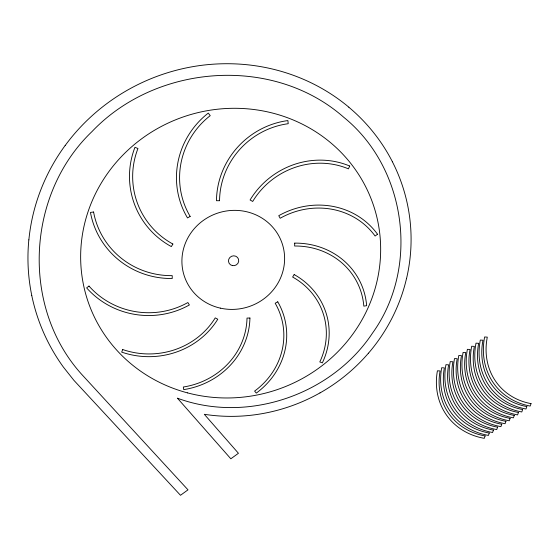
<?xml version="1.0" encoding="UTF-8"?>
<svg xmlns="http://www.w3.org/2000/svg" width="559" height="559" viewBox="0 0 559 559"><rect width="100%" height="100%" fill="white"/><g stroke="black" fill="none" stroke-linecap="round" stroke-linejoin="round"><path stroke-width="0.84" d="M28.837 239.86C27.021 258.398 27.999 277.215 31.765 295.459M406.547 278.508C410.236 262.772 411.704 246.519 410.851 230.385A184.533 177.238 -17.9 0 0 392.39 161.775M65.2 145.473C80.838 124.154 100.809 106.056 123.483 92.473A193.896 185.805 -16.4 0 1 202.77 65.179C221.874 62.881 241.313 63.272 260.277 66.549A189.606 181.968 -16.7 0 1 348.816 107.16M368.451 353.176C354.769 369.101 338.279 382.601 319.993 392.914M177.503 398.225C247.218 423.918 331.585 394.989 372.483 333.136C419.795 267.488 406.728 168.28 343.785 117.306C272.974 54.929 156.101 63.992 91.921 131.651C26.392 194.266 20.634 307.289 82.012 374.705L187.999 489.845L180.487 495.281L73.886 380.316L63.342 367.025A203.134 194.308 -18.1 0 1 31.751 295.459M177.441 398.197L230.832 458.792L238.441 453.279L204.308 414.296C221.979 417.049 240.07 417.042 257.755 414.373A174.338 167.029 -19.6 0 0 319.986 392.9M348.795 107.188C366.767 122.232 381.748 140.875 392.404 161.768M406.519 278.501A179.823 172.605 -19 0 1 368.472 353.197M28.872 239.867A198.724 190.151 -17.1 0 1 65.172 145.452M294.733 243.123L294.621 246.016A73.578 68.303 -24.3 0 1 363.818 306.129L366.648 305.696A76.499 71.021 -24.3 0 0 294.733 243.123M485.121 435.943L484.283 438.333A73.299 62.957 -36 0 1 437.411 370.813L440.094 370.945A70.497 60.547 -36 0 0 485.121 435.943M489.272 433.022L488.426 435.419A73.383 62.992 -36.3 0 1 441.68 367.752L444.356 367.892A70.574 60.582 -36.3 0 0 489.272 433.022M493.429 430.095L492.584 432.498A73.467 63.02 -36.7 0 1 445.949 364.692L448.632 364.831A70.658 60.61 -36.7 0 0 493.429 430.095M497.594 427.167L496.741 429.571A73.55 63.055 -37 0 1 450.226 361.624L452.909 361.771A70.741 60.645 -37 0 0 497.594 427.167M501.758 424.239L500.899 426.643A73.641 63.083 -37.4 0 1 454.509 358.557L457.185 358.703A70.825 60.672 -37.4 0 0 501.758 424.239M505.93 421.304L505.07 423.715A73.732 63.118 -37.7 0 1 458.799 355.489L461.475 355.629A70.909 60.7 -37.7 0 0 505.93 421.304M510.101 418.363L509.242 420.78A73.816 63.146 -38 0 1 463.09 352.415L465.766 352.554A71 60.728 -38 0 0 510.101 418.363M514.287 415.428L513.414 417.846A73.907 63.174 -38.4 0 1 467.387 349.333L470.063 349.48A71.084 60.756 -38.4 0 0 514.287 415.428M518.466 412.479L517.599 414.904A74.005 63.202 -38.7 0 1 471.684 346.252L474.36 346.398A71.175 60.784 -38.7 0 0 518.466 412.479M522.658 409.53L521.785 411.962A74.095 63.23 -39 0 1 475.995 343.163L478.672 343.317A71.266 60.812 -39 0 0 522.658 409.53M526.851 406.582L525.97 409.013A74.186 63.258 -39.3 0 1 480.307 340.075L482.983 340.228A71.349 60.833 -39.3 0 0 526.851 406.582M531.05 403.633L530.163 406.065A74.284 63.279 -39.6 0 1 484.625 336.979L487.294 337.133A71.447 60.861 -39.6 0 0 531.05 403.633M122.735 349.55L121.68 352.121A79.616 75.311 -0.1 0 0 217.772 319.231L215.236 317.896A76.576 72.425 -0.1 0 1 122.735 349.55M349.703 166.03L348.425 168.853A75.8 71.685 -36 0 0 252.689 201.464L250.083 199.968A78.812 74.536 -36 0 1 349.703 166.03M172.864 244.024L171.347 246.596A81.411 80.489 -18.6 0 1 134.957 147.31L137.947 148.512A78.302 77.415 -18.6 0 0 172.864 244.024M294.174 274.574L292.623 277.047A73.383 67.96 -18.1 0 1 319.811 361.932L322.361 362.854A76.303 70.665 -18.1 0 0 294.174 274.574M88.993 286.068L86.624 287.878A80.929 77.729 4.5 0 0 189.375 304.955L187.88 302.545A77.834 74.752 4.5 0 1 88.993 286.068M377.514 234.242L375.103 236.031A74.466 69.623 -30.3 0 0 280.178 218.248L278.752 215.69A77.428 72.39 -30.3 0 1 377.514 234.242M190.165 216.41L187.503 217.926A81.139 79.259 -41.3 0 1 208.283 113.093L210.226 115.65A78.036 76.227 -41.3 0 0 190.165 216.41M277.753 301.797L275.182 303.237A73.949 68.645 -11.9 0 1 254.611 391.09L256.301 393.096A76.883 71.377 -11.9 0 0 277.753 301.797M93.584 212.001L90.46 212.441A81.558 79.699 5 0 0 172.228 278.508L172.207 275.629A78.435 76.646 5 0 1 93.584 212.001M249.936 318.022L247.015 318.078A75.123 70.238 -5.9 0 1 183.324 387.017L183.729 389.623A78.106 73.033 -5.9 0 0 249.936 318.022M219.554 200.709L216.48 200.716A80.21 77.016 -40.7 0 1 287.885 120.569L288.206 123.707A77.142 74.067 -40.7 0 0 219.554 200.709M232.397 265.609A5.157 4.926 -18.2 0 0 238.532 259.243A5.157 4.926 -18.2 0 0 229.889 257.447A5.157 4.926 -18.2 0 0 232.397 265.609M220.33 308.128A51.568 49.304 -18.1 0 0 282.77 245.457A51.568 49.304 -18.1 0 0 196.691 226.06A51.568 49.304 -18.1 0 0 220.33 308.128M187.572 392.893A150.609 144.208 -18.1 0 0 376.633 216.2A150.609 144.208 -18.1 0 0 127.759 150.322A150.609 144.208 -18.1 0 0 187.572 392.893"/></g></svg>
